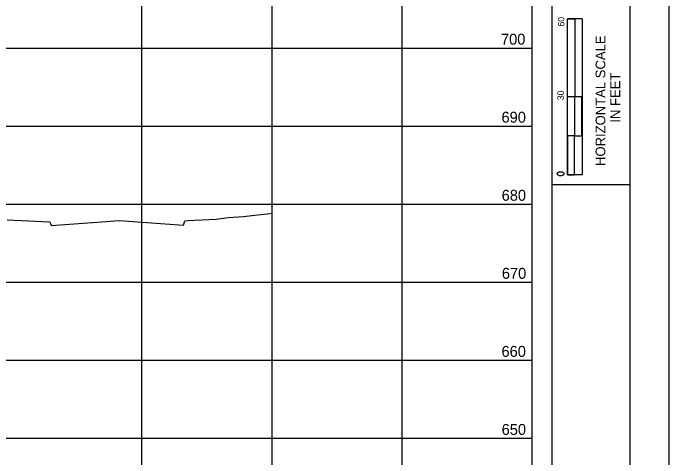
# Model space of a CAD drawing. Extents: x 2193738 to 2194889, y 666766 to 667426.
# Drawn here: x 2194637.5 to 2194889.4, y 667140.8 to 667311.7 of the extents above; entities that cross this region are included whole.
import ezdxf

# ---------------------------------------------------------------- set-up
doc = ezdxf.new("R2010")
doc.units = 0
for name, color, linetype in [('SH_Border', 7, 'Continuous'), ('SH_Cut_Line', 7, 'Continuous'), ('SH_Data', 7, 'Continuous'), ('SH_Major_Grid_Line', 7, 'Continuous'), ('XS_X_Ground_Line', 7, 'Continuous'), ('XS_X_Pavt', 7, 'Continuous')]:
    doc.layers.add(name, color=color, linetype=linetype)

msp = doc.modelspace()

# ---------------------------------------------------------------- linework, layer by layer
at = {"layer": 'SH_Border'}
for p, q in [((2194844.45, 667410.81), (2194844.45, 666780.81)), ((2194874.45, 667410.81), (2194874.45, 666780.81)), ((2194844.45, 667245.81), (2194874.45, 667245.81))]:
    msp.add_line(p, q, dxfattribs=at)
at = {"layer": 'SH_Cut_Line'}
msp.add_lwpolyline([(2193869.45, 666765.81), (2193869.45, 667425.81), (2194889.45, 667425.81), (2194889.45, 666765.81), (2193869.45, 666765.81)], dxfattribs=at)
at = {"layer": 'SH_Data'}
for p, q in [((2194836.95, 666788.31), (2194836.95, 667388.31)), ((2194850.45, 667249.56), (2194850.45, 667309.56)), ((2194856.09, 667309.56), (2194850.45, 667309.56)), ((2194850.45, 667279.56), (2194850.45, 667309.56)), ((2194850.45, 667309.56), (2194853.24, 667309.56)), ((2194853.24, 667309.56), (2194853.27, 667309.56)), ((2194853.27, 667309.56), (2194853.27, 667279.56)), ((2194856.09, 667309.56), (2194856.09, 667249.56)), ((2194853.27, 667279.56), (2194850.45, 667279.56)), ((2194856.06, 667279.56), (2194853.24, 667279.56)), ((2194853.24, 667279.56), (2194853.24, 667264.56)), ((2194856.06, 667264.56), (2194856.06, 667279.56)), ((2194853.24, 667264.56), (2194850.45, 667264.56)), ((2194850.45, 667264.56), (2194850.45, 667249.56)), ((2194853.24, 667249.56), (2194853.24, 667264.56)), ((2194853.24, 667264.56), (2194856.06, 667264.56)), ((2194856.09, 667249.56), (2194850.45, 667249.56)), ((2194850.45, 667249.56), (2194853.24, 667249.56))]:
    msp.add_line(p, q, dxfattribs=at)
msp.add_lwpolyline([(2194846.57, 667249.99), (2194846.57, 667250.03), (2194846.59, 667250.1), (2194846.63, 667250.2), (2194846.67, 667250.28), (2194846.73, 667250.36), (2194846.81, 667250.44), (2194847, 667250.58), (2194847.12, 667250.64), (2194847.28, 667250.69), (2194847.54, 667250.75), (2194847.71, 667250.77), (2194847.85, 667250.77), (2194847.93, 667250.77), (2194848.13, 667250.75), (2194848.38, 667250.69), (2194848.54, 667250.64), (2194848.7, 667250.56), (2194848.85, 667250.44), (2194848.95, 667250.34), (2194849.01, 667250.24), (2194849.05, 667250.16), (2194849.07, 667250.07), (2194849.07, 667249.89), (2194849.03, 667249.75), (2194848.91, 667249.59), (2194848.81, 667249.5), (2194848.66, 667249.4), (2194848.5, 667249.32), (2194848.3, 667249.26), (2194848.11, 667249.22), (2194847.85, 667249.2), (2194847.75, 667249.2), (2194847.57, 667249.22), (2194847.44, 667249.24), (2194847.28, 667249.28), (2194847.08, 667249.36), (2194846.97, 667249.42), (2194846.89, 667249.48), (2194846.81, 667249.53), (2194846.75, 667249.59), (2194846.67, 667249.69), (2194846.61, 667249.81), (2194846.57, 667249.93), (2194846.57, 667249.99)], dxfattribs=at)
at = {"layer": 'SH_Major_Grid_Line'}
for p, q in [((2194686.95, 666788.31), (2194686.95, 667388.31)), ((2194736.95, 666788.31), (2194736.95, 667388.31)), ((2194786.95, 666788.31), (2194786.95, 667388.31)), ((2193936.95, 667298.31), (2194836.95, 667298.31)), ((2193936.95, 667268.31), (2194836.95, 667268.31)), ((2193936.95, 667238.31), (2194836.95, 667238.31)), ((2193936.95, 667208.31), (2194836.95, 667208.31)), ((2193936.95, 667178.31), (2194836.95, 667178.31)), ((2193936.95, 667148.31), (2194836.95, 667148.31))]:
    msp.add_line(p, q, dxfattribs=at)
at = {"layer": 'XS_X_Ground_Line'}
msp.add_lwpolyline([(2194635.17, 667232.32), (2194643.43, 667231.93), (2194651.61, 667231.54), (2194652.15, 667230.12), (2194673.16, 667231.62), (2194678.18, 667232.02), (2194681.82, 667231.74), (2194702.96, 667230.21), (2194703.45, 667231.88), (2194704.54, 667231.97), (2194715.43, 667232.59), (2194720.09, 667233.16), (2194726.04, 667233.61), (2194729.17, 667233.98), (2194735.03, 667234.57), (2194736.95, 667234.81)], dxfattribs=at)
at = {"layer": 'XS_X_Pavt'}
msp.add_line((2194843.21, 667208.79), (2194843.21, 667208.79), dxfattribs=at)

# ---------------------------------------------------------------- texts
at = {"layer": 'SH_Data'}
for s, height, p in [('60', 2.497, (2194849.31, 667306.55)), ('HORIZONTAL SCALE', 3.7498, (2194865.03, 667252.97)), ('IN FEET', 3.75, (2194870.73, 667269.63)), ('30', 2.497, (2194849.07, 667278.28))]:
    msp.add_text(s, height=height, rotation=90, dxfattribs=at).set_placement(p)
for s, p in [('700', (2194824.93, 667299.61)), ('690', (2194825.13, 667269.61)), ('680', (2194825.19, 667239.61)), ('670', (2194825.26, 667209.61)), ('660', (2194825.13, 667179.61)), ('650', (2194825.19, 667149.61))]:
    msp.add_text(s, height=4.2, dxfattribs=at).set_placement(p)

doc.saveas('drawing.dxf')
